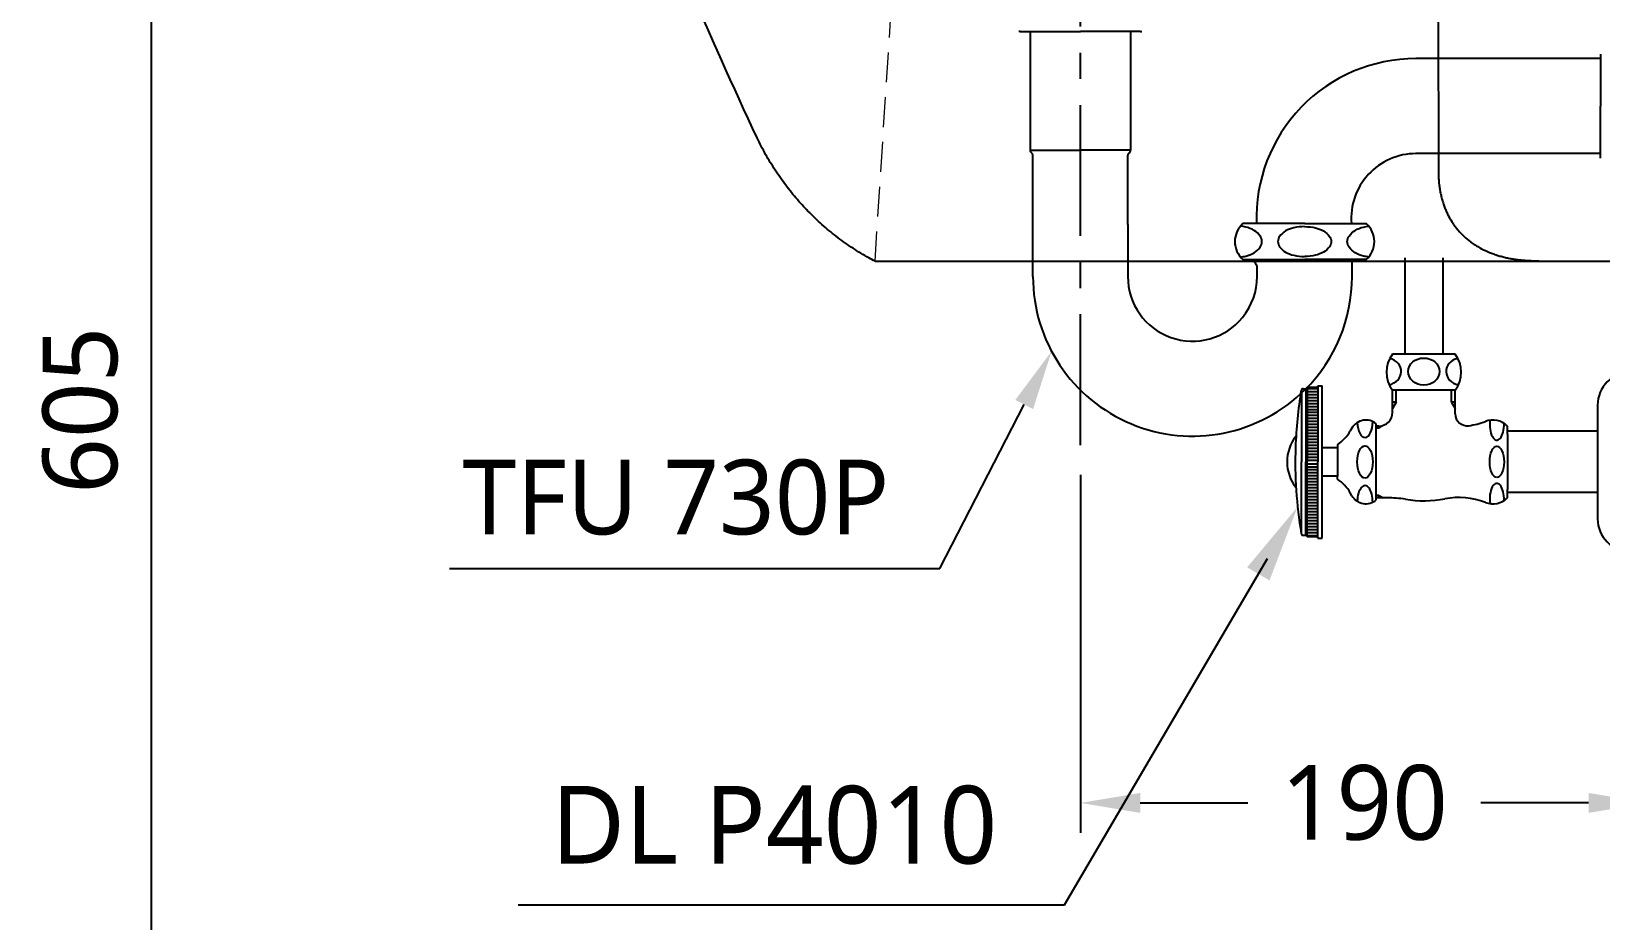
# Model space of a CAD drawing. Extents: x 229 to 3329, y -2295 to -195.
# Drawn here: x 1780 to 2305, y -2010 to -1713 of the extents above; entities that cross this region are included whole.
import ezdxf

# ---------------------------------------------------------------- set-up
doc = ezdxf.new("R2010")
doc.units = 0
doc.header["$LTSCALE"] = 500
doc.header["$MEASUREMENT"] = 0
doc.linetypes.add('CENTER', pattern=[2, 1.25, -0.25, 0.25, -0.25])
doc.linetypes.add('HIDDEN', pattern=[0.375, 0.25, -0.125])
doc.layers.get('0').update_dxf_attribs({"linetype": 'CONTINUOUS'})
doc.layers.get('DEFPOINTS').update_dxf_attribs({"linetype": 'CONTINUOUS'})
for name, color, linetype in [('1', 1, 'CONTINUOUS'), ('200', 7, 'CONTINUOUS'), ('4', 4, 'CONTINUOUS'), ('6', 6, 'CONTINUOUS'), ('CENTER', 2, 'CENTER')]:
    doc.layers.add(name, color=color, linetype=linetype)
doc.styles.get("Standard").update_dxf_attribs({"font": 'NanumGothic.ttf'})
doc.dimstyles.new('Standard$0', dxfattribs={"dimtxt": 0.18, "dimasz": 0.18, "dimexe": 0.18, "dimexo": 0.0625, "dimgap": 0.09, "dimtad": 0, "dimtih": 1, "dimtoh": 1, "dimdec": 4, "dimzin": 0, "dimdsep": 46, "dimtxsty": 'Standard', "dimcen": 0.09, "dimadec": 0, "dimazin": 0, "dimtfac": 1, "dimtdec": 4, "dimtofl": 0, "dimtmove": 0, "dimatfit": 3, "dimfxl": 0, "dimtolj": 1, "dimtzin": 0, "dimarcsym": 0})

# ---------------------------------------------------------------- blocks, each defined once
blk = doc.blocks.new('*D46')
at = {"layer": '1', "color": 3, "lineweight": -2}
for p, q in [((1932.34, -1536.99), (1809.79, -1536.99)), ((1819.79, -1556.99), (1819.79, -2121.79)), ((1866.07, -2141.79), (1809.79, -2141.79))]:
    blk.add_line(p, q, dxfattribs=at)
at = {"layer": '1', "color": 3}
for points in [[(1816.46, -1556.99), (1823.12, -1556.99), (1819.79, -1536.99)], [(1816.46, -2121.79), (1823.12, -2121.79), (1819.79, -2141.79)]]:
    blk.add_solid(points, dxfattribs=at)
at = {"layer": 'DEFPOINTS', "color": 0}
for p in [(1942.34, -1536.99), (1819.79, -2141.79), (1876.07, -2141.79)]:
    blk.add_point(p, dxfattribs=at)
at = {"layer": '1', "color": 2, "insert": (1796.18, -1839.39), "char_height": 25, "attachment_point": 5, "rotation": 90}
blk.add_mtext('\\A1;605', dxfattribs=at)
blk = doc.blocks.new('*D52')
at = {"layer": '1', "color": 3, "lineweight": -2}
for p, q in [((2130.68, -1861.06), (2130.68, -1980.76)), ((2320.68, -1861.06), (2320.68, -1980.76)), ((2150.68, -1970.76), (2186.69, -1970.76)), ((2300.68, -1970.76), (2264.67, -1970.76))]:
    blk.add_line(p, q, dxfattribs=at)
at = {"layer": '1', "color": 3}
for points in [[(2150.68, -1967.43), (2150.68, -1974.09), (2130.68, -1970.76)], [(2300.68, -1967.43), (2300.68, -1974.09), (2320.68, -1970.76)]]:
    blk.add_solid(points, dxfattribs=at)
at = {"layer": 'DEFPOINTS', "color": 0}
for p in [(2130.68, -1851.06), (2320.68, -1851.06), (2320.68, -1970.76)]:
    blk.add_point(p, dxfattribs=at)
at = {"layer": '1', "color": 0, "insert": (2225.68, -1970.76), "char_height": 25, "attachment_point": 5}
blk.add_mtext('\\A1;190', dxfattribs=at)

msp = doc.modelspace()

# ---------------------------------------------------------------- linework, layer by layer
at = {"linetype": 'HIDDEN', "lineweight": 0, "ltscale": 0.08}
msp.add_line((2061.99203, -1789.58437), (2072.80818, -1620.26359), dxfattribs=at)
at = {"lineweight": -3}
msp.add_line((2061.99203, -1789.58437), (2320.68013, -1789.58437), dxfattribs=at)
at = {"layer": '1', "color": 3}
for p, q in [((2083.64988, -1892.3092), (2111.88118, -1837.49796)), ((2125.40099, -2004.82088), (2193.23002, -1888.96924)), ((1919.63633, -1892.3092), (2083.64988, -1892.3092)), ((1942.60782, -2004.82088), (2125.40099, -2004.82088))]:
    msp.add_line(p, q, dxfattribs=at)
for points in [[(2108.91783, -1835.97165), (2114.84453, -1839.02428), (2121.03908, -1819.71784)], [(2186.45896, -1891.95763), (2193.93804, -1896.3365), (2203.3351, -1871.70983)]]:
    msp.add_solid(points, dxfattribs=at)
at = {"layer": '200', "color": 7, "linetype": 'Continuous', "lineweight": -3}
for points, knots in [([(2273.90144, -1172.70599), (2273.72345, -1172.60265), (2273.54257, -1172.51129), (2273.26622, -1172.39515), (2273.17326, -1172.35992), (2273.03245, -1172.31277), (2272.98569, -1172.29813), (2272.89277, -1172.27107), (2272.84656, -1172.25863), (2272.61679, -1172.20177), (2272.43698, -1172.17333), (2272.23876, -1172.15902), (2272.21681, -1172.15767), (2272.17329, -1172.15548), (2272.10845, -1172.15293), (2272.04493, -1172.15251), (2271.9195, -1172.1543), (2271.83804, -1172.15901), (2271.6789, -1172.17463), (2271.60121, -1172.18554), (2271.48717, -1172.20603), (2271.44957, -1172.21355), (2271.37515, -1172.22989), (2271.33828, -1172.23873), (2271.22919, -1172.26701), (2271.15866, -1172.28812), (2271.02131, -1172.33426), (2270.95449, -1172.35928), (2270.75886, -1172.43945), (2270.63483, -1172.49966), (2270.3966, -1172.63077), (2270.28241, -1172.70168), (2270.14462, -1172.79582), (2270.08999, -1172.83402), (2270.03631, -1172.87329), (2269.95668, -1172.93277), (2269.90471, -1172.97327), (2269.75174, -1173.09706), (2269.65369, -1173.18261), (2269.46395, -1173.35878), (2269.37227, -1173.4494), (2269.1942, -1173.63498), (2269.10781, -1173.72995), (2268.85537, -1174.02056), (2268.69597, -1174.22187), (2268.39049, -1174.63665), (2268.24444, -1174.85014), (2267.96276, -1175.28736), (2267.82716, -1175.51111), (2267.63008, -1175.85343), (2267.56545, -1175.96866), (2267.46994, -1176.14309), (2267.43834, -1176.20151), (2267.37568, -1176.31871), (2267.3446, -1176.37751), (2267.19047, -1176.6725), (2267.07109, -1176.9116), (2266.83888, -1177.39542), (2266.72606, -1177.64013), (2266.39595, -1178.38199), (2266.18697, -1178.88681), (2265.78567, -1179.91436), (2265.59341, -1180.43711), (2265.22197, -1181.4988), (2265.0428, -1182.03774), (2264.69483, -1183.13048), (2264.52604, -1183.68429), (2264.19691, -1184.80583), (2264.03656, -1185.37357), (2263.72285, -1186.52228), (2263.56949, -1187.10325), (2263.26862, -1188.2779), (2263.12112, -1188.87159), (2262.83109, -1190.07127), (2262.68857, -1190.67726), (2262.478, -1191.59527), (2262.40835, -1191.90278), (2262.27005, -1192.52077), (2262.20139, -1192.83128), (2261.99686, -1193.76707), (2261.86277, -1194.39501), (2261.59859, -1195.65879), (2261.4685, -1196.29462), (2261.21196, -1197.57402), (2261.08554, -1198.21759), (2260.71157, -1200.15972), (2260.46945, -1201.46977), (2259.99737, -1204.11911), (2259.76734, -1205.45837), (2259.31723, -1208.16485), (2259.09716, -1209.53207), (2258.66533, -1212.29354), (2258.45358, -1213.68779), (2258.03698, -1216.50257), (2257.8321, -1217.92309), (2257.42825, -1220.78994), (2257.22927, -1222.23626), (2256.83709, -1225.15452), (2256.64391, -1226.62647), (2256.35779, -1228.85316), (2256.26304, -1229.59853), (2256.1453, -1230.53411), (2256.1218, -1230.72138), (2256.0749, -1231.09601), (2256.00469, -1231.65816), (2255.93494, -1232.22096), (2255.70339, -1234.0984), (2255.52123, -1235.60491), (2255.16269, -1238.62669), (2254.98631, -1240.14196), (2254.63931, -1243.18099), (2254.46868, -1244.70475), (2254.13311, -1247.7605), (2253.96817, -1249.2925), (2253.64385, -1252.36452), (2253.32503, -1255.44454), (2253.0157, -1258.53992), (2252.71022, -1261.64266), (2252.55934, -1263.1977), (2252.2612, -1266.31493), (2252.11395, -1267.87712), (2251.82353, -1271.00855), (2251.68033, -1272.57779), (2251.39905, -1275.72331), (2251.26109, -1277.2996), (2250.99219, -1280.45931), (2250.86098, -1282.04268), (2250.69864, -1284.02596), (2250.66624, -1284.42281), (2250.60164, -1285.21693), (2250.53729, -1286.01147), (2250.47409, -1286.80689), (2250.41177, -1287.60278), (2250.38107, -1288.00078), (2250.29082, -1289.1945), (2250.23311, -1289.99012), (2250.12489, -1291.581), (2250.07434, -1292.37626), (2249.98195, -1293.96644), (2249.9401, -1294.76136), (2249.88494, -1295.9535), (2249.86783, -1296.35084), (2249.8363, -1297.14545), (2249.82187, -1297.54271), (2249.78239, -1298.7344), (2249.76119, -1299.52871), (2249.72817, -1301.11706), (2249.7163, -1301.91111), (2249.70075, -1303.49896), (2249.69707, -1304.29276), (2249.6972, -1305.48331), (2249.69869, -1306.07854), (2249.70283, -1306.7729), (2249.70513, -1307.07046), (2249.70677, -1307.26884), (2249.7076, -1307.36803), (2249.70975, -1307.6656), (2249.71084, -1307.86399), (2249.71234, -1308.2608), (2249.71274, -1308.45922), (2249.71321, -1308.85606), (2249.71333, -1309.05449), (2249.71366, -1309.45134), (2249.71384, -1309.64976), (2249.71438, -1310.24504), (2249.7148, -1310.64189), (2249.71553, -1311.43558), (2249.71577, -1311.83243), (2249.71774, -1315.40407), (2249.71898, -1318.57885), (2249.72169, -1328.10318), (2249.7222, -1334.45272), (2249.7228, -1347.15179), (2249.72287, -1353.50133), (2249.72405, -1366.20046), (2249.72513, -1372.55005), (2249.72934, -1385.24936), (2249.73246, -1391.59907), (2249.73929, -1401.12379), (2249.74194, -1404.29872), (2249.74803, -1410.64864), (2249.75145, -1413.82363), (2249.76268, -1423.3487), (2249.77142, -1429.69889), (2249.79048, -1442.39958), (2249.80079, -1448.7501), (2249.83298, -1467.80224), (2249.85602, -1480.50445), (2249.89079, -1499.55924), (2249.90242, -1505.91107), (2249.92568, -1518.61528), (2249.93732, -1524.96766), (2249.9725, -1544.02547), (2249.9963, -1556.73154), (2250.0353, -1575.79203), (2250.04882, -1582.14576), (2250.07037, -1591.67671), (2250.07777, -1594.85375), (2250.09308, -1601.20795), (2250.10099, -1604.38512), (2250.14153, -1620.27123), (2250.17702, -1632.98086), (2250.24712, -1658.40139), (2250.2817, -1671.11232), (2250.3289, -1690.17973), (2250.34386, -1696.53571), (2250.37188, -1709.24799), (2250.38493, -1715.60431), (2250.40895, -1728.31719), (2250.4199, -1734.67373), (2250.44004, -1747.38699), (2250.44921, -1753.7437), (2250.4578, -1760.1005)], [0, 0, 0, 0, 0.000976563, 0.000976563, 0.001464844, 0.001464844, 0.001708984, 0.001708984, 0.001953125, 0.001953125, 0.002929688, 0.002929688, 0.003051758, 0.003051758, 0.003173828, 0.003417969, 0.003417969, 0.00390625, 0.00390625, 0.004394531, 0.004394531, 0.004638672, 0.004638672, 0.004882813, 0.004882813, 0.005371094, 0.005371094, 0.005859375, 0.005859375, 0.006835938, 0.006835938, 0.0078125, 0.0078125, 0.008056641, 0.008300781, 0.008300781, 0.008789063, 0.008789063, 0.009765625, 0.009765625, 0.010742188, 0.010742188, 0.01171875, 0.01171875, 0.013671875, 0.013671875, 0.015625, 0.015625, 0.017578125, 0.017578125, 0.018554688, 0.018554688, 0.019042969, 0.019042969, 0.01953125, 0.01953125, 0.021484375, 0.021484375, 0.0234375, 0.0234375, 0.02734375, 0.02734375, 0.03125, 0.03125, 0.03515625, 0.03515625, 0.0390625, 0.0390625, 0.04296875, 0.04296875, 0.046875, 0.046875, 0.05078125, 0.05078125, 0.0546875, 0.0546875, 0.056640625, 0.056640625, 0.05859375, 0.05859375, 0.0625, 0.0625, 0.06640625, 0.06640625, 0.0703125, 0.0703125, 0.078125, 0.078125, 0.0859375, 0.0859375, 0.09375, 0.09375, 0.1015625, 0.1015625, 0.109375, 0.109375, 0.1171875, 0.1171875, 0.125, 0.125, 0.12890625, 0.12890625, 0.129882813, 0.129882813, 0.130859375, 0.1328125, 0.1328125, 0.140625, 0.140625, 0.1484375, 0.1484375, 0.15625, 0.15625, 0.1640625, 0.1640625, 0.171875, 0.1796875, 0.1796875, 0.1875, 0.1875, 0.1953125, 0.1953125, 0.203125, 0.203125, 0.2109375, 0.2109375, 0.21875, 0.21875, 0.220703125, 0.220703125, 0.22265625, 0.224609375, 0.224609375, 0.2265625, 0.2265625, 0.23046875, 0.23046875, 0.234375, 0.234375, 0.23828125, 0.23828125, 0.240234375, 0.240234375, 0.2421875, 0.2421875, 0.24609375, 0.24609375, 0.25, 0.25, 0.25390625, 0.25390625, 0.255859375, 0.256835938, 0.257324219, 0.257324219, 0.2578125, 0.2578125, 0.258789063, 0.258789063, 0.259765625, 0.259765625, 0.260742188, 0.260742188, 0.26171875, 0.26171875, 0.263671875, 0.263671875, 0.265625, 0.265625, 0.28125, 0.28125, 0.3125, 0.3125, 0.34375, 0.34375, 0.375, 0.375, 0.40625, 0.40625, 0.421875, 0.421875, 0.4375, 0.4375, 0.46875, 0.46875, 0.5, 0.5, 0.5625, 0.5625, 0.59375, 0.59375, 0.625, 0.625, 0.6875, 0.6875, 0.71875, 0.71875, 0.734375, 0.734375, 0.75, 0.75, 0.8125, 0.8125, 0.875, 0.875, 0.90625, 0.90625, 0.9375, 0.9375, 0.96875, 0.96875, 1, 1, 1, 1]), ([(2022.54991, -1748.27432), (2014.43148, -1730.99913), (2006.64727, -1713.57595), (1997.33911, -1691.61006), (1995.49858, -1687.20753), (1992.76954, -1680.58969), (1991.86524, -1678.38163), (1990.06748, -1673.96145), (1985.60014, -1662.90068), (1981.2681, -1651.78842), (1974.51037, -1633.94275), (1971.21828, -1624.98688), (1967.21193, -1613.75066), (1966.4161, -1611.50134), (1965.23051, -1608.12426), (1964.83667, -1606.99803), (1964.05178, -1604.74473), (1962.09649, -1599.10925), (1960.17589, -1593.46271), (1955.63308, -1579.88972), (1949.75366, -1561.73569), (1944.23024, -1543.46801), (1941.55783, -1534.30566)], [0, 0, 0, 0, 0.25, 0.25, 0.3125, 0.3125, 0.34375, 0.34375, 0.375, 0.5, 0.5, 0.625, 0.625, 0.65625, 0.65625, 0.671875, 0.671875, 0.6875, 0.75, 0.75, 0.875, 1, 1, 1, 1]), ([(2061.99203, -1789.58437), (2061.29872, -1789.21837), (2060.61147, -1788.84399), (2058.12524, -1787.44745), (2056.36229, -1786.37542), (2052.91904, -1784.1169), (2051.23875, -1782.93041), (2047.96067, -1780.44316), (2046.36289, -1779.14242), (2043.25083, -1776.42528), (2041.64191, -1774.92037), (2040.0814, -1773.34843), (2039.89814, -1773.16303), (2039.80666, -1773.07008), (2039.53293, -1772.79072), (2038.98831, -1772.23005), (2038.45213, -1771.66349), (2037.39096, -1770.52258), (2036.69842, -1769.75161), (2034.66493, -1767.40796), (2033.36808, -1765.8046), (2030.89027, -1762.51722), (2029.7093, -1760.8332), (2027.46318, -1757.38455), (2026.39802, -1755.61993), (2024.3851, -1752.00898), (2023.43732, -1750.16266), (2022.54991, -1748.27432)], [0.4139098745, 0.4139098745, 0.4139098745, 0.4139098745, 0.4375, 0.4375, 0.5, 0.5, 0.5625, 0.5625, 0.625, 0.625, 0.6875, 0.69140625, 0.69140625, 0.6953125, 0.6953125, 0.703125, 0.71875, 0.71875, 0.75, 0.75, 0.8125, 0.8125, 0.875, 0.875, 0.9375, 0.9375, 1, 1, 1, 1]), ([(2250.45773, -1760.10084), (2250.45842, -1760.61088), (2250.47069, -1761.11829), (2250.51775, -1762.12801), (2250.55253, -1762.63031), (2250.64429, -1763.62994), (2250.75823, -1764.62457), (2250.99567, -1766.10168), (2251.30052, -1767.56398), (2251.54986, -1768.52888), (2251.72066, -1769.12878), (2251.75559, -1769.24866), (2251.82674, -1769.4874), (2251.93548, -1769.84418), (2252.05024, -1770.19703), (2252.28776, -1770.89756), (2252.62582, -1771.8178), (2253.19733, -1773.15758), (2253.62192, -1774.02401), (2254.29224, -1775.30369), (2254.78363, -1776.13021), (2255.39001, -1777.02986), (2255.45815, -1777.12943), (2255.59586, -1777.32761), (2255.80422, -1777.62293), (2256.01791, -1777.91247), (2256.45241, -1778.48397), (2256.75154, -1778.85488), (2257.67736, -1779.93827), (2258.33238, -1780.62147), (2259.71911, -1781.91351), (2260.45083, -1782.52234), (2261.31857, -1783.1667), (2261.41561, -1783.23773), (2261.61093, -1783.37867), (2261.70928, -1783.44862), (2262.00545, -1783.65627), (2262.20456, -1783.79187), (2262.80681, -1784.19042), (2263.21486, -1784.44511), (2264.45832, -1785.17771), (2265.31301, -1785.62423), (2267.07277, -1786.4399), (2267.97784, -1786.80905), (2269.14074, -1787.22459), (2269.3749, -1787.30539), (2269.72853, -1787.42318), (2269.84687, -1787.4619), (2270.08401, -1787.53808), (2270.67768, -1787.72532), (2271.75381, -1788.03393), (2273.20423, -1788.38763), (2274.6699, -1788.68577), (2276.15064, -1788.92991), (2277.64639, -1789.12102), (2278.65361, -1789.2133), (2279.2863, -1789.25992), (2279.41299, -1789.26869), (2279.66671, -1789.28513), (2279.7938, -1789.2928), (2280.17479, -1789.31408), (2280.42844, -1789.326), (2280.68176, -1789.33567)], [0, 0, 0, 0, 0.03125, 0.03125, 0.0625, 0.0625, 0.09375, 0.125, 0.15625, 0.1875, 0.1875, 0.1953125, 0.1953125, 0.203125, 0.21875, 0.21875, 0.25, 0.28125, 0.3125, 0.3125, 0.375, 0.375, 0.3828125, 0.3828125, 0.390625, 0.40625, 0.40625, 0.4375, 0.4375, 0.5, 0.5, 0.5625, 0.5625, 0.5703125, 0.5703125, 0.578125, 0.578125, 0.59375, 0.59375, 0.625, 0.625, 0.6875, 0.6875, 0.75, 0.75, 0.765625, 0.765625, 0.7734375, 0.7734375, 0.78125, 0.8125, 0.84375, 0.875, 0.90625, 0.9375, 0.96875, 0.96875, 0.9765625, 0.9765625, 0.984375, 0.984375, 1, 1, 1, 1]), ([(2287.28319, -1789.58727), (2292.84936, -1789.58993), (2298.41551, -1789.59085), (2309.54781, -1789.5897), (2315.11396, -1789.58765), (2320.68013, -1789.58437)], [0, 0, 0, 0, 0.5, 0.5, 1, 1, 1, 1])]:
    msp.add_open_spline(points, degree=3, knots=knots, dxfattribs=at)
msp.add_open_spline([(2280.68176, -1789.33567), (2282.88224, -1789.41964), (2285.08271, -1789.50351), (2287.28319, -1789.58727)], degree=3, dxfattribs=at)
at = {"layer": '4'}
for p, q in [((2110.53013, -1712.68561), (2110.13863, -1712.68561)), ((2110.53013, -1712.68561), (2130.68013, -1712.68561)), ((2113.88013, -1712.68561), (2113.88013, -1752.46573)), ((2150.83013, -1712.68561), (2130.68013, -1712.68561)), ((2147.48013, -1712.68561), (2147.48013, -1752.46573)), ((2150.83013, -1712.68561), (2151.22163, -1712.68561)), ((2304.70015, -1720.29087), (2304.70015, -1737.68561)), ((2304.70015, -1721.81061), (2242.90915, -1721.81061)), ((2304.70015, -1755.08035), (2304.70015, -1737.68561)), ((2113.88013, -1752.46573), (2130.68013, -1752.46573)), ((2147.48013, -1752.46573), (2130.68013, -1752.46573)), ((2114.80513, -1794.68561), (2114.80513, -1754.11061)), ((2146.55513, -1777.28981), (2146.55513, -1754.11061)), ((2304.70015, -1753.56061), (2242.90915, -1753.56061)), ((2146.55513, -1777.28981), (2146.55513, -1794.68561)), ((2189.35218, -1776.98561), (2185.06068, -1776.98561)), ((2205.60218, -1776.98561), (2189.35218, -1776.98561)), ((2205.60218, -1776.98561), (2205.68013, -1776.98561)), ((2205.75808, -1776.98561), (2205.68013, -1776.98561)), ((2205.75808, -1776.98561), (2222.00808, -1776.98561)), ((2222.00808, -1776.98561), (2226.29958, -1776.98561)), ((2185.06068, -1788.98561), (2205.60218, -1788.98561)), ((2188.88013, -1788.98561), (2188.88013, -1789.68561)), ((2226.29958, -1788.98561), (2205.75808, -1788.98561)), ((2221.55513, -1794.68561), (2221.55513, -1788.98561)), ((2189.80513, -1794.68561), (2189.80513, -1791.23979))]:
    msp.add_line(p, q, dxfattribs=at)
for points in [[(2191.40735, -1782.98561, 0.15521739), (2190.81686, -1781.12929, 0.106747244), (2188.75515, -1779.23861, 0.07304301), (2185.98529, -1778.12059, 0.028511088), (2184.25653, -1777.80458, 0.05952259)], [(2205.68013, -1777.98581, 0.058789896), (2202.04464, -1778.39636, 0.071219107), (2199.34468, -1779.45008, 0.106373365), (2197.32188, -1781.24668, 0.159482965)], [(2205.68013, -1777.98581, -0.058789896), (2209.31562, -1778.39636, -0.071219107), (2212.01557, -1779.45008, -0.106373365), (2214.03838, -1781.24668, -0.159482965)], [(2219.95291, -1782.98561, -0.15521739), (2220.5434, -1781.12929, -0.106747244), (2222.60511, -1779.23861, -0.07304301), (2225.37497, -1778.12059, -0.028511088), (2227.10372, -1777.80458, -0.05952259)], [(2184.25653, -1788.16664, 0.028511088), (2185.98529, -1787.85063, 0.07304301), (2188.75515, -1786.73261, 0.106747244), (2190.81686, -1784.84194, 0.15521739), (2191.40735, -1782.98561, 0.15521739)], [(2197.32188, -1781.24668, 0.327290453), (2197.32188, -1784.72455, 0.106373385), (2199.34468, -1786.52115, 0.071219107), (2202.04464, -1787.57487, 0.057537424), (2205.60218, -1787.98561, 0.057537424)], [(2214.03838, -1781.24668, -0.327290453), (2214.03838, -1784.72455, -0.106373385), (2212.01557, -1786.52115, -0.071219107), (2209.31562, -1787.57487, -0.057537424), (2205.75808, -1787.98561, -0.057537424)], [(2227.10372, -1788.16664, -0.028511088), (2225.37497, -1787.85063, -0.07304301), (2222.60511, -1786.73261, -0.106747244), (2220.5434, -1784.84194, -0.15521739), (2219.95291, -1782.98561, -0.15521739)]]:
    msp.add_lwpolyline(points, format="xyb", dxfattribs=at)
for centre, radius, start, end in [((2242.90915, -1775.18561), 53.375, 90, 181.9325894), ((2114.88013, -1752.46573), 1, 180, 238.7025878), ((2146.48013, -1752.46573), 1, 301.2974122, 0), ((2113.88013, -1754.11061), 0.925, 0, 58.7025878), ((2147.48013, -1754.11061), 0.925, 121.2974122, 180), ((2242.90915, -1775.18561), 21.625, 90, 184.7746528), ((2190.35218, -1782.98561), 8, 131.4096221, 228.5903779), ((2221.00808, -1782.98561), 8, 311.4096221, 48.5903779), ((2172.84135, -1800.28378), 19.22404, 28.0636548, 33.4560839), ((2168.18013, -1794.68561), 53.375, 180, 314.940299), ((2168.18013, -1794.68561), 21.625, 180, 320.7959681), ((2168.18013, -1794.68561), 21.625, 320.7959681, 0), ((2168.18013, -1794.68561), 53.375, 314.940299, 0)]:
    msp.add_arc(centre, radius, start, end, dxfattribs=at)
at = {"layer": '6'}
for p, q in [((2239.20585, -1788.46033), (2239.20585, -1820.69732)), ((2251.90585, -1788.46033), (2251.90585, -1820.69732)), ((2251.90585, -1820.69732), (2235.05585, -1820.69732)), ((2256.05585, -1820.69732), (2251.90585, -1820.69732)), ((2206.05585, -1832.19732), (2206.55585, -1831.69732)), ((2206.55585, -1831.69732), (2206.55585, -1856.69732)), ((2206.55585, -1831.69732), (2209.75585, -1831.69732)), ((2210.05585, -1831.39732), (2210.05585, -1831.19732)), ((2210.05585, -1831.19732), (2211.55585, -1831.19732)), ((2210.05585, -1831.39732), (2210.05585, -1856.69732)), ((2211.55585, -1832.19732), (2211.55585, -1831.19732)), ((2204.64066, -1832.69732), (2204.64066, -1856.69732)), ((2205.23209, -1832.19732), (2206.05585, -1832.19732)), ((2206.05585, -1832.19732), (2206.05585, -1856.69732)), ((2206.55585, -1832.1088), (2210.05585, -1832.1088)), ((2206.55585, -1833.1088), (2210.05585, -1833.1088)), ((2206.55585, -1834.1088), (2210.05585, -1834.1088)), ((2206.55585, -1835.1088), (2210.05585, -1835.1088)), ((2206.55585, -1836.1088), (2210.05585, -1836.1088)), ((2206.55585, -1837.1088), (2210.05585, -1837.1088)), ((2211.55585, -1856.69732), (2211.55585, -1832.19732)), ((2256.05585, -1832.69732), (2235.05585, -1832.69732)), ((2235.05585, -1840.19732), (2235.05585, -1832.69732)), ((2236.30585, -1836.69732), (2235.05585, -1838.86239)), ((2236.30585, -1836.69732), (2235.05585, -1836.69732)), ((2236.30585, -1836.69732), (2236.30585, -1832.69732)), ((2254.80585, -1836.69732), (2254.80585, -1832.69732)), ((2254.80585, -1836.69732), (2256.05585, -1838.86239)), ((2256.05585, -1836.69732), (2254.80585, -1836.69732)), ((2256.05585, -1840.60895), (2256.05585, -1832.69732)), ((2206.55585, -1838.1088), (2210.05585, -1838.1088)), ((2206.55585, -1839.1088), (2210.05585, -1839.1088)), ((2206.55585, -1840.1088), (2210.05585, -1840.1088)), ((2206.55585, -1841.1088), (2210.05585, -1841.1088)), ((2206.55585, -1842.1088), (2210.05585, -1842.1088)), ((2303.68013, -1837.69732), (2303.68013, -1875.69732)), ((2206.55585, -1843.1088), (2210.05585, -1843.1088)), ((2206.55585, -1844.1088), (2210.05585, -1844.1088)), ((2206.55585, -1845.1088), (2210.05585, -1845.1088)), ((2206.55585, -1846.1088), (2210.05585, -1846.1088)), ((2206.55585, -1847.1088), (2210.05585, -1847.1088)), ((2221.52904, -1845.37581), (2220.97667, -1846.33253)), ((2229.64245, -1844.69732), (2229.64245, -1843.97661)), ((2229.64245, -1868.69732), (2229.64245, -1844.69732)), ((2230.55585, -1844.69732), (2229.64245, -1844.69732)), ((2230.55585, -1845.44732), (2229.64245, -1845.44732)), ((2230.55585, -1845.44732), (2231.85488, -1844.50575)), ((2230.55585, -1845.44732), (2230.55585, -1844.69732)), ((2303.68013, -1846.44732), (2273.55585, -1846.44732)), ((2273.55585, -1847.44732), (2273.55585, -1865.94732)), ((2273.55697, -1847.4462), (2273.55697, -1844.69843)), ((2206.55585, -1848.1088), (2210.05585, -1848.1088)), ((2206.55585, -1849.1088), (2210.05585, -1849.1088)), ((2206.55585, -1850.1088), (2210.05585, -1850.1088)), ((2206.55585, -1851.1088), (2210.05585, -1851.1088)), ((2206.55585, -1852.1088), (2210.05585, -1852.1088)), ((2216.64245, -1851.94732), (2211.55585, -1851.94732)), ((2216.64245, -1850.96498), (2216.64245, -1851.94732)), ((2216.64245, -1851.94732), (2216.64245, -1861.44732)), ((2204.64066, -1880.69732), (2204.64066, -1856.69732)), ((2206.05585, -1881.19732), (2206.05585, -1856.69732)), ((2206.55585, -1853.1088), (2210.05585, -1853.1088)), ((2206.55585, -1854.1088), (2210.05585, -1854.1088)), ((2206.55585, -1855.1088), (2210.05585, -1855.1088)), ((2206.55585, -1856.1088), (2210.05585, -1856.1088)), ((2206.55585, -1881.69732), (2206.55585, -1856.69732)), ((2206.55585, -1857.28584), (2210.05585, -1857.28584)), ((2210.05585, -1881.99732), (2210.05585, -1856.69732)), ((2211.55585, -1882.19732), (2211.55585, -1856.69732)), ((2206.55585, -1858.28584), (2210.05585, -1858.28584)), ((2206.55585, -1859.28584), (2210.05585, -1859.28584)), ((2206.55585, -1860.28584), (2210.05585, -1860.28584)), ((2206.55585, -1861.28584), (2210.05585, -1861.28584)), ((2206.55585, -1862.28584), (2210.05585, -1862.28584)), ((2206.55585, -1863.28584), (2210.05585, -1863.28584)), ((2216.64245, -1861.44732), (2211.55585, -1861.44732)), ((2216.64245, -1862.42967), (2216.64245, -1861.44732)), ((2206.55585, -1864.28584), (2210.05585, -1864.28584)), ((2206.55585, -1865.28584), (2210.05585, -1865.28584)), ((2206.55585, -1866.28584), (2210.05585, -1866.28584)), ((2206.55585, -1867.28584), (2210.05585, -1867.28584)), ((2206.55585, -1868.28584), (2210.05585, -1868.28584)), ((2221.52904, -1868.01884), (2220.97667, -1867.06211)), ((2230.55585, -1867.94732), (2229.64245, -1867.94732)), ((2233.26764, -1868.69732), (2229.64245, -1868.69732)), ((2229.64245, -1869.41804), (2229.64245, -1868.69732)), ((2230.55585, -1867.94732), (2231.85488, -1868.69732)), ((2230.55585, -1868.69732), (2230.55585, -1867.94732)), ((2273.55585, -1868.69732), (2273.55585, -1865.94732)), ((2303.68013, -1866.94732), (2273.55585, -1866.94732)), ((2273.55585, -1866.94732), (2273.55585, -1867.12906)), ((2273.55585, -1868.69732), (2273.55585, -1867.12906)), ((2206.55585, -1869.28584), (2210.05585, -1869.28584)), ((2206.55585, -1870.28584), (2210.05585, -1870.28584)), ((2206.55585, -1871.28584), (2210.05585, -1871.28584)), ((2206.55585, -1872.28584), (2210.05585, -1872.28584)), ((2206.55585, -1873.28584), (2210.05585, -1873.28584)), ((2206.55585, -1874.28584), (2210.05585, -1874.28584)), ((2206.55585, -1875.28584), (2210.05585, -1875.28584)), ((2206.55585, -1876.28584), (2210.05585, -1876.28584)), ((2206.55585, -1877.28584), (2210.05585, -1877.28584)), ((2206.55585, -1878.28584), (2210.05585, -1878.28584)), ((2205.23209, -1881.19732), (2206.05585, -1881.19732)), ((2206.05585, -1881.19732), (2206.55585, -1881.69732)), ((2206.55585, -1879.28584), (2210.05585, -1879.28584)), ((2206.55585, -1880.28584), (2210.05585, -1880.28584)), ((2206.55585, -1881.28584), (2210.05585, -1881.28584)), ((2206.55585, -1881.69732), (2209.75585, -1881.69732)), ((2210.05585, -1882.19732), (2210.05585, -1881.99732)), ((2210.05585, -1882.19732), (2211.55585, -1882.19732))]:
    msp.add_line(p, q, dxfattribs=at)
for centre, radius, start, end in [((2243.05585, -1826.69732), 10, 143.1301024, 216.8698976), ((2248.05585, -1826.69732), 10, 323.1301024, 36.8698976), ((2314.68013, -1837.69732), 11, 90, 180), ((2209.75585, -1831.39732), 0.3, 270, 0), ((2347.55585, -1856.69732), 145, 170.50659, 178.0568579), ((2205.23209, -1832.89732), 0.7, 90, 170.50659), ((2230.55585, -1840.19732), 4.5, 270, 0), ((2260.05585, -1840.60895), 4, 180, 277.7116785), ((2208.85232, -1839.33253), 14, 303.8098204, 330), ((2226.16831, -1848.0543), 5.35697, 49.5694344, 150), ((2257.26101, -1819.96962), 24.82771, 277.7116785, 290.9661375), ((2268.64948, -1849.69008), 7, 45.4870636, 110.9661375), ((2213.81008, -1856.74266), 14, 141.7859267, 179.7527285), ((2347.55585, -1856.69732), 145, 178.0568579, 189.49341), ((2213.81008, -1856.62182), 14, 180.2472715, 218.2140733), ((2208.85232, -1874.06211), 14, 30, 56.1901796), ((2226.16831, -1865.34035), 5.35697, 210, 310.4305656), ((2233.26764, -1906.69732), 38, 80.6951765, 90.0000026), ((2257.26101, -1893.42503), 24.82771, 69.0338625, 100.737275), ((2268.64948, -1863.70457), 7, 249.0338625, 314.5), ((2245.55585, -1831.69732), 38, 260.6951745, 280.737274), ((2314.68013, -1875.69732), 11, 180, 270), ((2205.23209, -1880.49732), 0.7, 189.49341, 270), ((2209.75585, -1881.99732), 0.3, 0, 90)]:
    msp.add_arc(centre, radius, start, end, dxfattribs=at)
for centre, major_axis, ratio, start_param, end_param in [((2232.78258, -1826.46974), (-5.22946, 0), 0.866391406, 1.800504354, 4.443057795), ((2258.23852, -1826.46974), (-5.22946, 0), 0.866391406, -1.317473203, 1.357377569), ((2225.87719, -1843.10504), (0, 5.39901), 0.478204164, 1.649186922, 4.692658194), ((2269.99478, -1844.19242), (0, 5.21778), 0.460090084, 1.292018265, 4.793094981), ((2225.87719, -1870.01776), (0, 5.39901), 0.478204164, 4.681700192, 7.825212734), ((2269.99478, -1869.11161), (0, 5.21778), 0.460090084, 4.613778576, 8.151219719)]:
    msp.add_ellipse(centre, major_axis=major_axis, ratio=ratio, start_param=start_param, end_param=end_param, dxfattribs=at)
for centre, major_axis, ratio in [((2245.55585, -1826.46974), (5.22946, 0), 0.866391406), ((2225.87719, -1856.69732), (0, -5.39901), 0.478204164), ((2269.99478, -1856.69732), (0, -5.21778), 0.460090084)]:
    msp.add_ellipse(centre, major_axis=major_axis, ratio=ratio, dxfattribs=at)
at = {"layer": 'CENTER', "color": 1, "linetype": 'CENTER', "ltscale": 0.07}
msp.add_line((2130.68013, -1851.0604), (2130.68013, -1587.81086), dxfattribs=at)

# ---------------------------------------------------------------- texts
at = {"layer": '1', "color": 2, "attachment_point": 5}
for s, insert, char_height in [('\\A1;TFU 730P', (1995.3479, -1868.61106), 25), ('DL P4010', (2028.28573, -1978.2413), 26)]:
    msp.add_mtext(s, dxfattribs=dict(at, insert=insert, char_height=char_height))

# ---------------------------------------------------------------- dimensions: what is measured, and where the dimension line sits
at = {"layer": '1', "color": 2}
dim = msp.add_linear_dim(base=(1819.78994, -2141.79023), p1=(1942.34489, -1536.99449), p2=(1876.07117, -2141.79023), angle=90, dimstyle='Standard$0', override={"dimtxt": 25, "dimasz": 20, "dimexe": 10, "dimexo": 10, "dimgap": 10, "dimtad": 1, "dimtih": 0, "dimtoh": 0, "dimrnd": 1, "dimzin": 8, "dimcen": 0, "dimclrd": 3, "dimclre": 3, "dimclrt": 2, "dimtofl": 1, "dimarcsym": 1}, dxfattribs=at)
dim.commit()
dim.dimension.update_dxf_attribs({"geometry": '*D46', "text_midpoint": (1796.18121, -1839.39236)})
dim = msp.add_linear_dim(base=(2320.68013, -1970.76099), p1=(2130.68013, -1851.0604), p2=(2320.68013, -1851.0604), dimstyle='Standard$0', override={"dimtxt": 25, "dimasz": 20, "dimexe": 10, "dimexo": 10, "dimgap": 10, "dimzin": 8, "dimclrd": 3, "dimclre": 3, "dimtofl": 1, "dimarcsym": 1}, dxfattribs=at)
dim.commit()
dim.dimension.update_dxf_attribs({"geometry": '*D52', "text_midpoint": (2225.68013, -1970.76099)})

doc.saveas('drawing.dxf')
